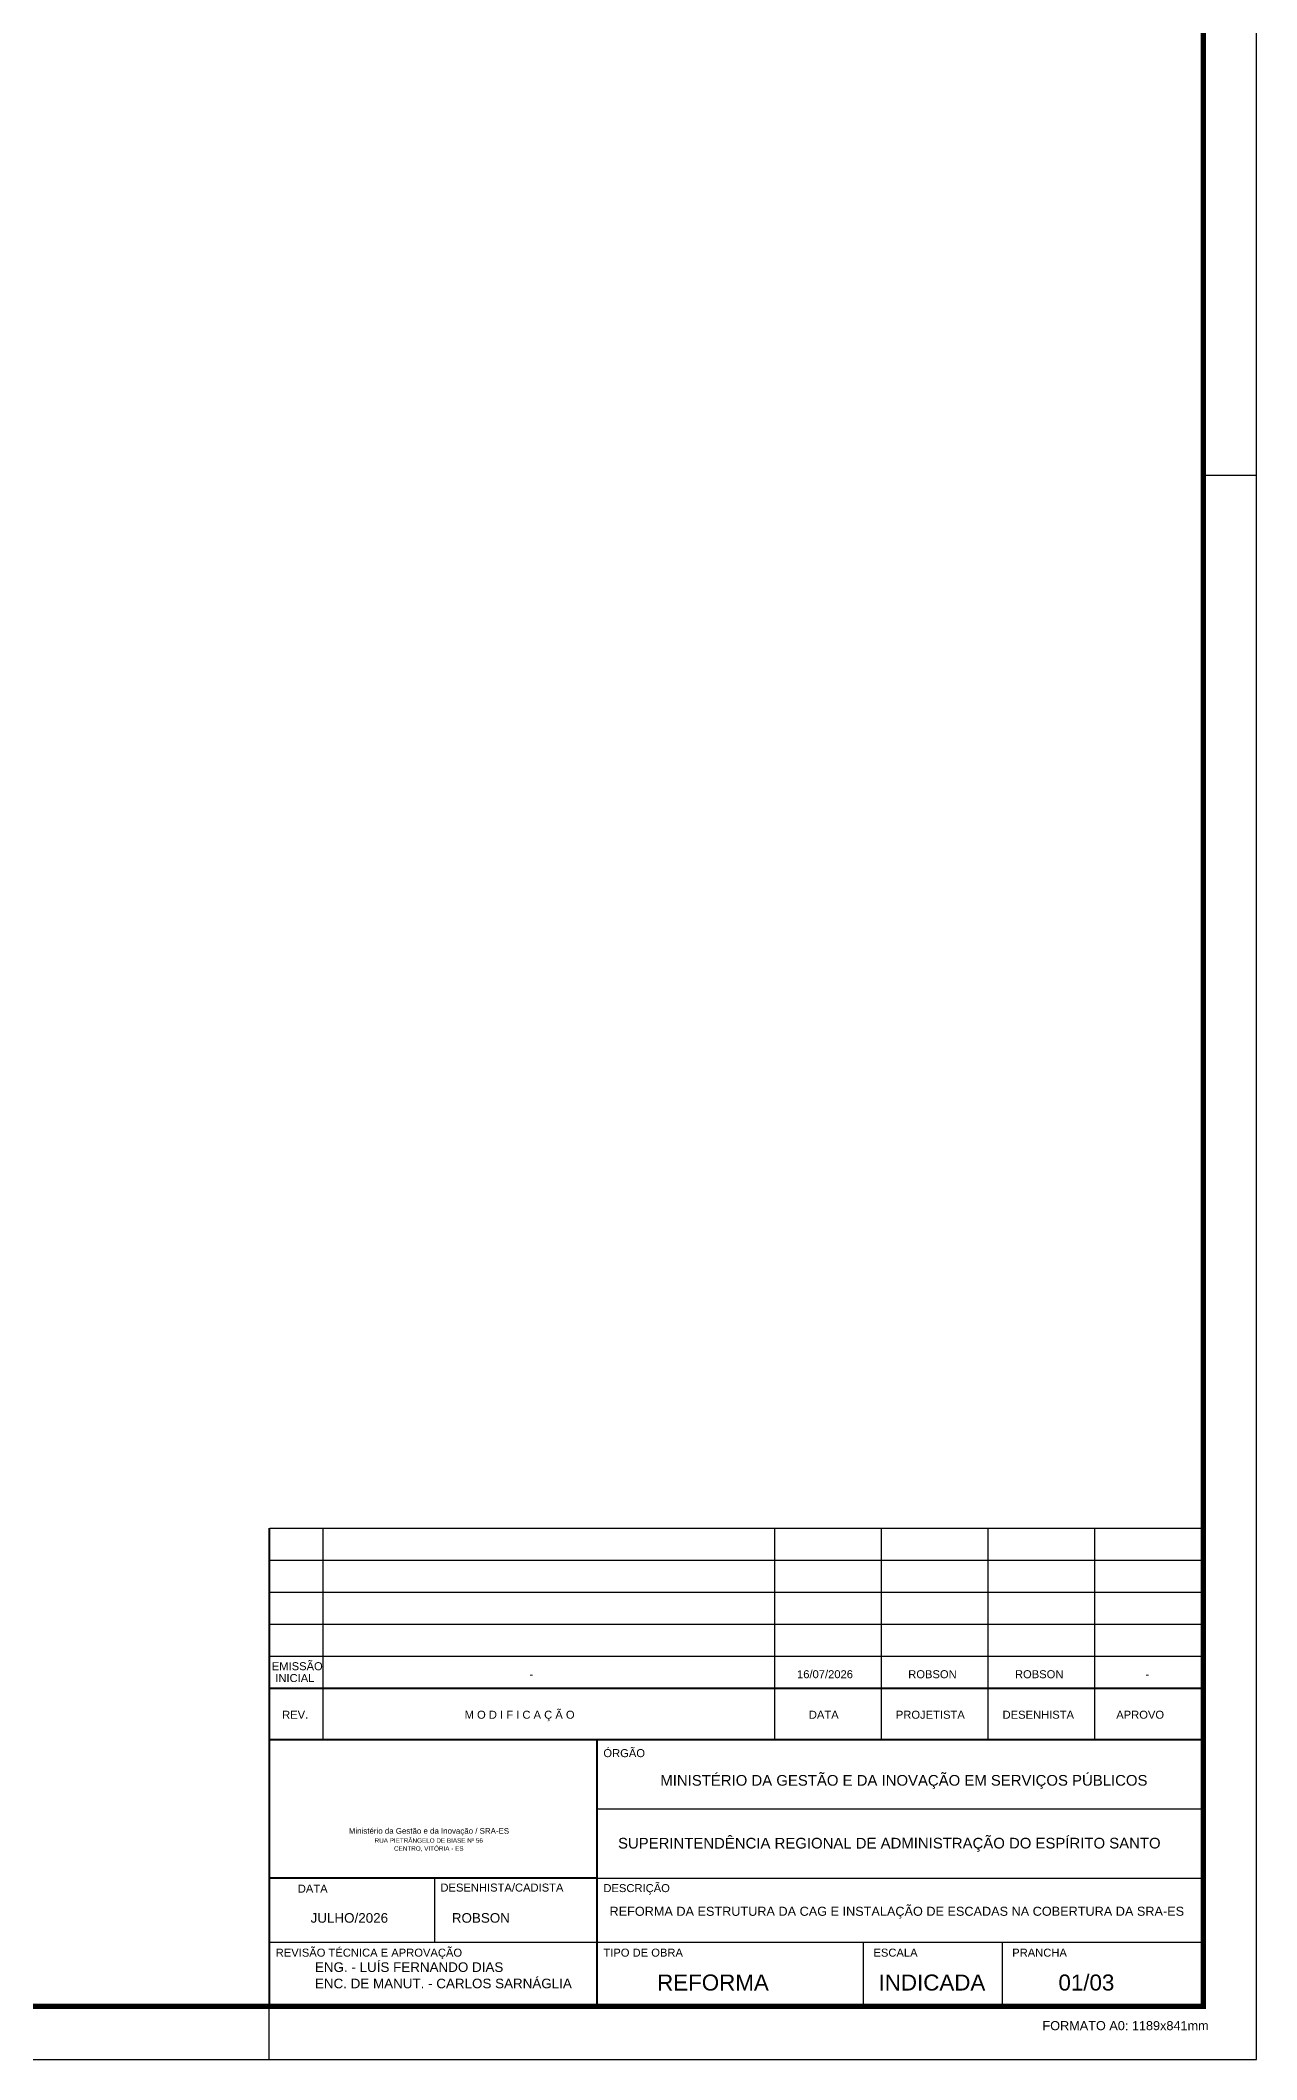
# Model space of a CAD drawing. Header units: millimetres. Extents: x -312439 to 477422, y -331570 to 212570.
# Drawn here: x -216328 to -193539, y -102769 to -64918 of the extents above; entities that cross this region are included whole.
import ezdxf
from ezdxf.enums import TextEntityAlignment as Align

# ---------------------------------------------------------------- set-up
doc = ezdxf.new("R2010")
doc.units = ezdxf.units.MM
doc.layers.add('ARQ-FOLHA', color=7, linetype='Continuous')
doc.layers.add('PB TEXTO', color=3, linetype='Continuous')
doc.layers.add('Carimbo', color=7, linetype='Continuous', lineweight=0)
doc.styles.add('RL_A100E1000', font='arial.ttf', dxfattribs={"width": 1.01, "height": 2.5})
doc.styles.add('Style-Arial', font='arial.ttf')

# ---------------------------------------------------------------- blocks, each defined once
blk = doc.blocks.new('FOLHA A0')
at = {"layer": 'ARQ-FOLHA'}
for p, q in [((1189, -841), (1189, 0)), ((1179, -544), (1189, -544)), ((1004, -841), (1004, -831))]:
    blk.add_line(p, q, dxfattribs=at)
at = {"layer": 'ARQ-FOLHA', "const_width": 1}
blk.add_lwpolyline([(1179, -10), (25, -10), (25, -831), (1179, -831), (1179, -10)], dxfattribs=at)
at = {"layer": 'ARQ-FOLHA'}
blk.add_lwpolyline([(0, -841), (1189, -841)], dxfattribs=at)

msp = doc.modelspace()

# ---------------------------------------------------------------- linework, layer by layer
at = {"layer": 'Carimbo', "lineweight": 40}
for p, q in [((-212038.563, -92809.027), (-212038.563, -101769.027)), ((-212038.563, -95809.027), (-194538.563, -95809.027)), ((-212038.563, -96769.027), (-194538.563, -96769.027)), ((-205898.563, -96769.027), (-205898.563, -101769.027)), ((-205898.563, -99369.027), (-212038.563, -99369.027)), ((-205898.563, -101769.027), (-194538.563, -101769.027))]:
    msp.add_line(p, q, dxfattribs=at)
at = {"layer": 'Carimbo', "lineweight": -3}
for p, q in [((-212028.563, -92809.027), (-194538.563, -92809.027)), ((-211028.563, -96769.027), (-211028.563, -92809.027)), ((-202568.563, -96769.027), (-202568.563, -92809.027)), ((-200568.563, -96769.027), (-200568.563, -92809.027)), ((-198568.563, -96769.027), (-198568.563, -92809.027)), ((-196568.563, -96769.027), (-196568.563, -92809.027)), ((-212028.563, -93409.027), (-194538.563, -93409.027)), ((-212028.563, -94009.027), (-194538.563, -94009.027)), ((-212028.563, -94609.027), (-194538.563, -94609.027)), ((-212028.563, -95209.027), (-194538.563, -95209.027)), ((-205898.563, -98069.027), (-194538.563, -98069.027)), ((-208942.343, -99369.027), (-208942.343, -100569.027)), ((-205898.563, -99369.027), (-194538.563, -99369.027)), ((-212038.563, -100569.027), (-194538.563, -100569.027)), ((-212038.563, -100569.027), (-194538.563, -100569.027)), ((-200907.901, -100569.027), (-200907.901, -101769.027)), ((-198307.839, -100569.027), (-198307.839, -101769.027)), ((-212038.563, -101769.027), (-205898.563, -101769.027))]:
    msp.add_line(p, q, dxfattribs=at)

# ---------------------------------------------------------------- block references
at = {"layer": 'ARQ-FOLHA', "xscale": 100, "yscale": 100, "zscale": 100}
msp.add_blockref('FOLHA A0', (-312438.563, -18669.027), dxfattribs=at)

# ---------------------------------------------------------------- texts
at = {"layer": 'Carimbo', "linetype": 'Continuous', "lineweight": -3, "style": 'Style-Arial'}
for s, p in [('EMISSÃO', (-211992.313, -95469.594)), ('INICIAL', (-211926.974, -95691.603)), ('-', (-207164.604, -95619.936)), ('16/07/2026', (-202150.283, -95619.782)), ('ROBSON', (-200066.285, -95619.858)), ('ROBSON', (-198066.285, -95619.863)), ('-', (-195618.678, -95619.863)), ('REV.', (-211798.563, -96379.027)), ('M O D I F I C A Ç Ã O', (-208378.563, -96379.186)), ('DATA', (-201928.563, -96379.033)), ('PROJETISTA', (-200298.563, -96379.109)), ('DESENHISTA', (-198298.563, -96379.114)), ('APROVO', (-196168.563, -96379.071)), ('ÓRGÃO', (-205778.563, -97099.027)), ('DATA', (-211504.794, -99638.997)), ('DESENHISTA/CADISTA', (-208832.343, -99619.027)), ('DESCRIÇÃO', (-205778.563, -99629.027)), ('REVISÃO TÉCNICA E APROVAÇÃO', (-211918.563, -100839.027)), ('TIPO DE OBRA', (-205778.563, -100839.008)), ('ESCALA', (-200717.901, -100839.085)), ('PRANCHA', (-198117.839, -100839.085))]:
    msp.add_text(s, height=150, rotation=0.0058139, dxfattribs=at).set_placement(p)
at = {"layer": 'Carimbo', "linetype": 'Continuous', "lineweight": -3, "ltscale": 6, "style": 'Style-Arial'}
for s, height, p in [('MINISTÉRIO DA GESTÃO E DA INOVAÇÃO EM SERVIÇOS PÚBLICOS', 200, (-204711.174, -97634.55)), ('SUPERINTENDÊNCIA REGIONAL DE ADMINISTRAÇÃO DO ESPÍRITO SANTO', 200, (-205504.577, -98812.154)), ('REFORMA DA ESTRUTURA DA CAG E INSTALAÇÃO DE ESCADAS NA COBERTURA DA SRA-ES', 170, (-205663.973, -100073.702)), ('JULHO/2026', 179.786, (-211264.908, -100202.91)), ('ROBSON', 179.786, (-208618.574, -100202.849)), ('ENG. - LUÍS FERNANDO DIAS', 179.78597, (-211183.87, -101125.522)), ('ENC. DE MANUT. - CARLOS SARNÁGLIA', 179.78597, (-211183.87, -101431.978)), ('REFORMA', 299.6433, (-204771.873, -101473.67)), ('INDICADA', 299.6433, (-200622.131, -101473.67)), ('01/03', 299.6433, (-197251.325, -101473.67)), ('FORMATO A0: 1189x841mm', 170, (-197551.212, -102217.305))]:
    msp.add_text(s, height=height, rotation=0.0058139, dxfattribs=at).set_placement(p)
at = {"layer": 'PB TEXTO', "color": 7, "ltscale": 0.5, "style": 'RL_A100E1000'}
for s, height, p in [('Ministério da Gestão e da Inovação / SRA-ES', 105.91975, (-209047.046, -98481.758)), ('RUA PIETRÂNGELO DE BIASE Nº 56', 84.7358, (-209050.673, -98661.88)), ('CENTRO, VITÓRIA - ES', 84.7358, (-209050.673, -98812.635))]:
    msp.add_text(s, height=height, dxfattribs=at).set_placement(p, align=Align.MIDDLE_CENTER)

doc.saveas('drawing.dxf')
